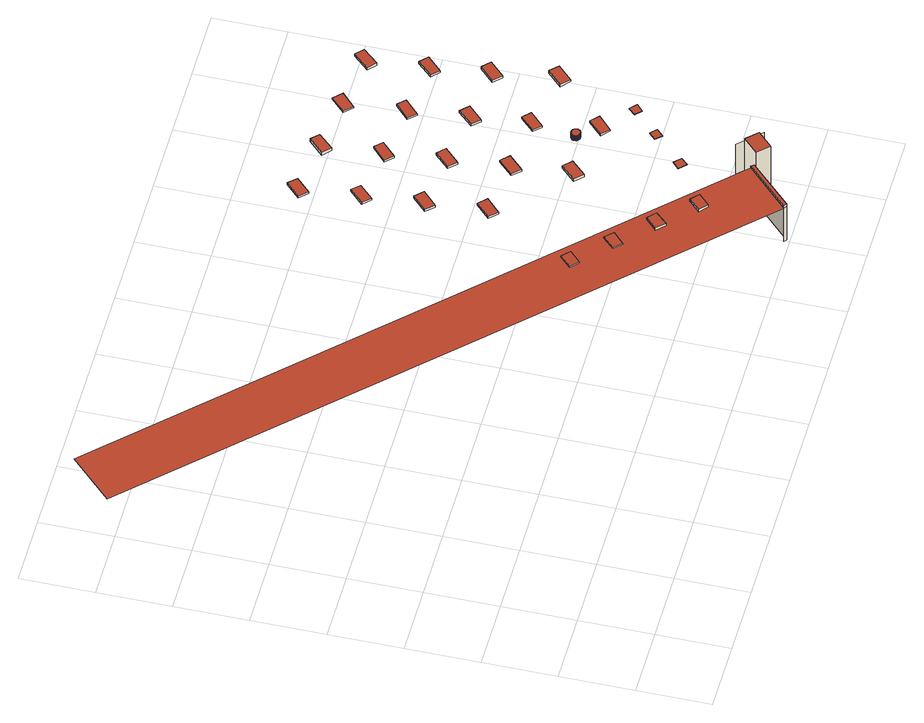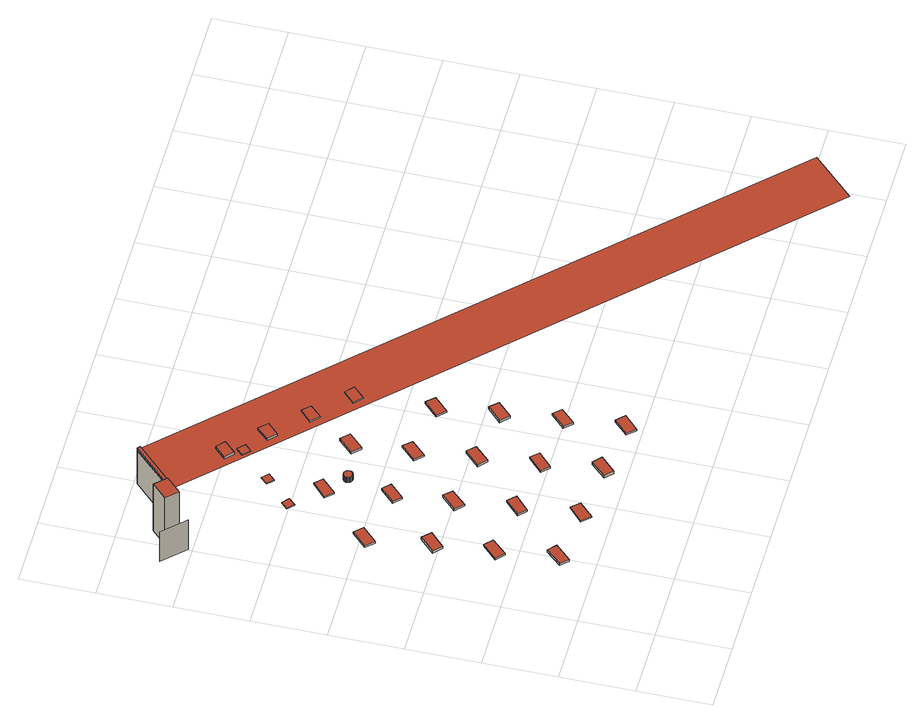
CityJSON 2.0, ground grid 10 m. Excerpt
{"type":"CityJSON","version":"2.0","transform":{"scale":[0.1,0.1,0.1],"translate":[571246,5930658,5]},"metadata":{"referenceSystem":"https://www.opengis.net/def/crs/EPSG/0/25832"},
"CityObjects":{
"building1":{"type":"Building","attributes":{"Grundfläche 2D":"11130.910381","Grundhöhe NN":"5.009"},"children":["building1-1","building1-2","building1-3","building1-4","building1-5","building1-6","building1-7","building1-8","building1-9","building1-10","building1-11","building1-12","building1-13","building1-14","building1-15","building1-16","building1-17","building1-18","building1-19","building1-20","building1-21","building1-22","building1-23","building1-24","building1-25","building1-26","building1-27"],"geometry":[{"type":"MultiSurface","lod":"3","boundaries":[[[0,1,2,3,4,5]],[[3,2,6,7]],[[4,3,7,8]],[[9,10,11,12]],[[13,14,10,9]],[[13,9,12,15]],[[14,13,15,16]],[[17,18,19,20]]],"semantics":{"surfaces":[{"type":"RoofSurface"},{"type":"WallSurface"}],"values":[0,1,1,1,0,1,1,1]}}]},
"building1-1":{"type":"BuildingInstallation","parents":["building1"],"geometry":[{"type":"MultiSurface","lod":"3","boundaries":[[[21,22,23,24]],[[24,23,25,26]],[[21,24,26,27]],[[22,21,27,28]],[[23,22,28,25]]],"semantics":{"surfaces":[{"type":"RoofSurface"},{"type":"WallSurface"}],"values":[0,1,1,1,1]}}]},
"building1-2":{"type":"BuildingInstallation","parents":["building1"],"geometry":[{"type":"MultiSurface","lod":"3","boundaries":[[[29,30,31,32]],[[33,34,32,31]],[[29,32,34,35]],[[30,29,35,36]],[[36,33,31,30]]],"semantics":{"surfaces":[{"type":"RoofSurface"},{"type":"WallSurface"}],"values":[0,1,1,1,1]}}]},
"building1-3":{"type":"BuildingInstallation","parents":["building1"],"geometry":[{"type":"MultiSurface","lod":"3","boundaries":[[[37,38,39,40]],[[40,39,41,42]],[[37,40,42,43]],[[38,37,43,44]],[[39,38,44,41]]],"semantics":{"surfaces":[{"type":"RoofSurface"},{"type":"WallSurface"}],"values":[0,1,1,1,1]}}]},
"building1-4":{"type":"BuildingInstallation","parents":["building1"],"geometry":[{"type":"MultiSurface","lod":"3","boundaries":[[[45,46,47,48]],[[48,47,49,50]],[[45,48,50,51]],[[51,52,46,45]],[[52,49,47,46]]],"semantics":{"surfaces":[{"type":"RoofSurface"},{"type":"WallSurface"}],"values":[0,1,1,1,1]}}]},
"building1-5":{"type":"BuildingInstallation","parents":["building1"],"geometry":[{"type":"MultiSurface","lod":"3","boundaries":[[[53,54,55,56]],[[56,55,57,58]],[[53,56,58,59]],[[54,53,59,60]],[[55,54,60,57]]],"semantics":{"surfaces":[{"type":"RoofSurface"},{"type":"WallSurface"}],"values":[0,1,1,1,1]}}]},
"building1-6":{"type":"BuildingInstallation","parents":["building1"],"geometry":[{"type":"MultiSurface","lod":"3","boundaries":[[[61,62,63,64]],[[64,63,65,66]],[[61,64,66,67]],[[62,61,67,68]],[[63,62,68,65]]],"semantics":{"surfaces":[{"type":"RoofSurface"},{"type":"WallSurface"}],"values":[0,1,1,1,1]}}]},
"building1-7":{"type":"BuildingInstallation","parents":["building1"],"geometry":[{"type":"MultiSurface","lod":"3","boundaries":[[[69,70,71,72]],[[73,74,72,71]],[[69,72,74,75]],[[75,76,70,69]],[[71,70,76,73]]],"semantics":{"surfaces":[{"type":"RoofSurface"},{"type":"WallSurface"}],"values":[0,1,1,1,1]}}]},
"building1-8":{"type":"BuildingInstallation","parents":["building1"],"geometry":[{"type":"MultiSurface","lod":"3","boundaries":[[[77,78,79,80]],[[80,79,81,82]],[[77,80,82,83]],[[78,77,83,84]],[[79,78,84,81]]],"semantics":{"surfaces":[{"type":"RoofSurface"},{"type":"WallSurface"}],"values":[0,1,1,1,1]}}]},
"building1-9":{"type":"BuildingInstallation","parents":["building1"],"geometry":[{"type":"MultiSurface","lod":"3","boundaries":[[[85,86,87,88]],[[5,87,86,4]],[[5,2,88,87]],[[2,3,85,88]],[[3,4,86,85]]],"semantics":{"surfaces":[{"type":"RoofSurface"},{"type":"WallSurface"}],"values":[0,1,1,1,1]}}]},
"building1-10":{"type":"BuildingInstallation","parents":["building1"],"geometry":[{"type":"MultiSurface","lod":"3","boundaries":[[[89,90,91,92]],[[92,91,93,94]],[[89,92,94,95]],[[95,96,90,89]],[[96,93,91,90]]],"semantics":{"surfaces":[{"type":"RoofSurface"},{"type":"WallSurface"}],"values":[0,1,1,1,1]}}]},
"building1-11":{"type":"BuildingInstallation","parents":["building1"],"geometry":[{"type":"MultiSurface","lod":"3","boundaries":[[[97,98,99,100]],[[100,99,101,102]],[[102,103,97,100]],[[103,104,98,97]],[[99,98,104,101]]],"semantics":{"surfaces":[{"type":"RoofSurface"},{"type":"WallSurface"}],"values":[0,1,1,1,1]}}]},
"building1-12":{"type":"BuildingInstallation","parents":["building1"],"geometry":[{"type":"MultiSurface","lod":"3","boundaries":[[[105,106,107,108]],[[108,107,109,110]],[[105,108,110,111]],[[106,105,111,112]],[[107,106,112,109]]],"semantics":{"surfaces":[{"type":"RoofSurface"},{"type":"WallSurface"}],"values":[0,1,1,1,1]}}]},
"building1-13":{"type":"BuildingInstallation","parents":["building1"],"geometry":[{"type":"MultiSurface","lod":"3","boundaries":[[[113,114,115,116]],[[116,115,117,118]],[[113,116,118,119]],[[114,113,119,120]],[[115,114,120,117]]],"semantics":{"surfaces":[{"type":"RoofSurface"},{"type":"WallSurface"}],"values":[0,1,1,1,1]}}]},
"building1-14":{"type":"BuildingInstallation","parents":["building1"],"geometry":[{"type":"MultiSurface","lod":"3","boundaries":[[[121,122,123,124]],[[124,123,125,126]],[[121,124,126,127]],[[122,121,127,128]],[[123,122,128,125]]],"semantics":{"surfaces":[{"type":"RoofSurface"},{"type":"WallSurface"}],"values":[0,1,1,1,1]}}]},
"building1-15":{"type":"BuildingInstallation","parents":["building1"],"geometry":[{"type":"MultiSurface","lod":"3","boundaries":[[[129,130,131,132]],[[132,131,133,134]],[[129,132,134,135]],[[130,129,135,136]],[[131,130,136,133]]],"semantics":{"surfaces":[{"type":"RoofSurface"},{"type":"WallSurface"}],"values":[0,1,1,1,1]}}]},
"building1-16":{"type":"BuildingInstallation","parents":["building1"],"geometry":[{"type":"MultiSurface","lod":"3","boundaries":[[[137,138,139,140]],[[140,139,141,142]],[[137,140,142,143]],[[138,137,143,144]],[[139,138,144,141]]],"semantics":{"surfaces":[{"type":"RoofSurface"},{"type":"WallSurface"}],"values":[0,1,1,1,1]}}]},
"building1-17":{"type":"BuildingInstallation","parents":["building1"],"geometry":[{"type":"MultiSurface","lod":"3","boundaries":[[[145,146,147,148,149,150,151,152,153,154,155,156,157,158,159,160,161,162,163,164,165,166,167,168,169,170,171,172,173,174,175,176,177,178,179,180,181,182,183,184,185,186,187,188]],[[189,190,188,187]],[[190,191,145,188]],[[191,192,146,145]],[[193,194,184,183]],[[194,195,185,184]],[[195,196,186,185]],[[196,189,187,186]],[[192,197,147,146]],[[197,198,148,147]],[[198,199,149,148]],[[199,200,150,149]],[[200,201,151,150]],[[201,202,152,151]],[[202,203,153,152]],[[203,204,154,153]],[[204,205,155,154]],[[205,206,156,155]],[[206,207,157,156]],[[207,208,158,157]],[[208,209,159,158]],[[209,210,160,159]],[[210,211,161,160]],[[211,212,162,161]],[[212,213,163,162]],[[213,214,164,163]],[[214,215,165,164]],[[215,216,166,165]],[[216,217,167,166]],[[217,218,168,167]],[[218,219,169,168]],[[219,220,170,169]],[[220,221,171,170]],[[221,222,172,171]],[[222,223,173,172]],[[223,224,174,173]],[[224,225,175,174]],[[225,226,176,175]],[[226,227,177,176]],[[227,228,178,177]],[[228,229,179,178]],[[229,230,180,179]],[[230,231,232,182,181,180]],[[232,193,183,182]]],"semantics":{"surfaces":[{"type":"RoofSurface"},{"type":"WallSurface"}],"values":[0,1,1,1,1,1,1,1,1,1,1,1,1,1,1,1,1,1,1,1,1,1,1,1,1,1,1,1,1,1,1,1,1,1,1,1,1,1,1,1,1,1,1,1]}}]},
"building1-18":{"type":"BuildingInstallation","parents":["building1"],"geometry":[{"type":"MultiSurface","lod":"3","boundaries":[[[233,234,235,236]],[[236,235,237,238]],[[233,236,238,239]],[[234,233,239,240]],[[235,234,240,237]]],"semantics":{"surfaces":[{"type":"RoofSurface"},{"type":"WallSurface"}],"values":[0,1,1,1,1]}}]},
"building1-19":{"type":"BuildingInstallation","parents":["building1"],"geometry":[{"type":"MultiSurface","lod":"3","boundaries":[[[241,242,243,244]],[[244,243,245,246]],[[241,244,246,247]],[[242,241,247,248]],[[243,242,248,245]]],"semantics":{"surfaces":[{"type":"RoofSurface"},{"type":"WallSurface"}],"values":[0,1,1,1,1]}}]},
"building1-20":{"type":"BuildingInstallation","parents":["building1"],"geometry":[{"type":"MultiSurface","lod":"3","boundaries":[[[249,250,251,252]],[[252,251,253,254]],[[249,252,254,255]],[[250,249,255,256]],[[251,250,256,253]]],"semantics":{"surfaces":[{"type":"RoofSurface"},{"type":"WallSurface"}],"values":[0,1,1,1,1]}}]},
"building1-21":{"type":"BuildingInstallation","parents":["building1"],"geometry":[{"type":"MultiSurface","lod":"3","boundaries":[[[257,258,259,260]],[[260,259,261,262]],[[257,260,262,263]],[[258,257,263,264]],[[259,258,264,261]]],"semantics":{"surfaces":[{"type":"RoofSurface"},{"type":"WallSurface"}],"values":[0,1,1,1,1]}}]},
"building1-22":{"type":"BuildingInstallation","parents":["building1"],"geometry":[{"type":"MultiSurface","lod":"3","boundaries":[[[265,266,267,268]],[[268,267,269,270]],[[265,268,270,271]],[[266,265,271,272]],[[267,266,272,269]]],"semantics":{"surfaces":[{"type":"RoofSurface"},{"type":"WallSurface"}],"values":[0,1,1,1,1]}}]},
"building1-23":{"type":"BuildingInstallation","parents":["building1"],"geometry":[{"type":"MultiSurface","lod":"3","boundaries":[[[273,274,275,276]],[[276,275,277,278]],[[273,276,278,279]],[[274,273,279,280]],[[275,274,280,277]]],"semantics":{"surfaces":[{"type":"RoofSurface"},{"type":"WallSurface"}],"values":[0,1,1,1,1]}}]},
"building1-24":{"type":"BuildingInstallation","parents":["building1"],"geometry":[{"type":"MultiSurface","lod":"3","boundaries":[[[281,282,283,284]],[[284,283,285,286]],[[281,284,286,287]],[[287,288,282,281]],[[288,285,283,282]]],"semantics":{"surfaces":[{"type":"RoofSurface"},{"type":"WallSurface"}],"values":[0,1,1,1,1]}}]},
"building1-25":{"type":"BuildingInstallation","parents":["building1"],"geometry":[{"type":"MultiSurface","lod":"3","boundaries":[[[289,290,291,292]],[[292,291,293,294]],[[289,292,294,295]],[[290,289,295,296]],[[291,290,296,293]]],"semantics":{"surfaces":[{"type":"RoofSurface"},{"type":"WallSurface"}],"values":[0,1,1,1,1]}}]},
"building1-26":{"type":"BuildingInstallation","parents":["building1"],"geometry":[{"type":"MultiSurface","lod":"3","boundaries":[[[297,298,299,300]],[[300,299,301,302]],[[297,300,302,303]],[[298,297,303,304]],[[299,298,304,301]]],"semantics":{"surfaces":[{"type":"RoofSurface"},{"type":"WallSurface"}],"values":[0,1,1,1,1]}}]},
"building1-27":{"type":"BuildingInstallation","parents":["building1"],"geometry":[{"type":"MultiSurface","lod":"3","boundaries":[[[305,306,307,308]],[[308,307,309,310]],[[305,308,310,311]],[[306,305,311,312]],[[307,306,312,309]]],"semantics":{"surfaces":[{"type":"RoofSurface"},{"type":"WallSurface"}],"values":[0,1,1,1,1]}}]}
},
"vertices":[
[61,768,62],[5,711,61],[700,8,61],[704,5,61],[760,61,62],[757,65,62],[700,8,0],[704,5,0],[760,61,0],[778,44,85],[763,59,85],[763,59,0],[778,44,0],[798,64,85],[783,79,85],[798,64,0],[783,79,0],[828,65,54],[799,95,54],[799,95,0],[828,65,0],
[545,234,64],[560,249,64],[549,259,64],[534,244,64],[549,259,62],[534,244,62],[545,234,62],[560,249,62],
[605,204,64],[594,215,64],[579,199,64],[589,189,64],[579,199,62],[589,189,62],[605,204,62],[594,215,62],
[579,375,100],[560,356,100],[570,345,100],[590,364,100],[570,345,97],[590,364,97],[579,375,97],[560,356,97],
[634,144,66],[649,160,66],[638,170,66],[623,155,66],[638,170,62],[623,155,62],[634,144,62],[649,160,62],
[570,455,102],[551,436,102],[561,425,102],[581,444,102],[561,425,98],[581,444,98],[570,455,98],[551,436,98],
[562,535,102],[543,516,102],[553,505,102],[572,524,102],[553,505,99],[572,524,99],[562,535,99],[543,516,99],
[693,115,66],[682,125,66],[667,110,66],[678,100,66],[667,110,62],[678,100,62],[693,115,62],[682,125,62],
[554,615,102],[534,596,102],[545,585,102],[564,604,102],[545,585,99],[564,604,99],[554,615,99],[534,596,99],
[704,5,65],[760,61,65],[757,65,65],[700,8,65],
[648,267,101],[659,256,101],[678,276,101],[667,287,101],[678,276,97],[667,287,97],[648,267,97],[659,256,97],
[707,153,101],[698,144,101],[707,135,101],[716,144,101],[707,135,100],[716,144,100],[707,153,100],[698,144,100],
[659,366,99],[640,346,99],[650,335,99],[670,355,99],[650,335,96],[670,355,96],[659,366,96],[640,346,96],
[650,446,101],[631,426,101],[641,416,101],[661,436,101],[641,416,97],[661,436,97],[650,446,97],[631,426,97],
[642,525,101],[622,506,101],[632,496,101],[652,515,101],[632,496,98],[652,515,98],[642,525,98],[622,506,98],
[740,185,101],[748,177,101],[757,186,101],[749,194,101],[757,186,100],[749,194,100],[740,185,100],[748,177,100],
[633,605,104],[613,585,104],[624,575,104],[643,595,104],[624,575,99],[643,595,99],[633,605,99],[613,585,99],
[720,288,107],[719,288,107],[718,288,107],[718,287,107],[717,287,107],[717,286,107],[716,286,107],[716,285,107],[716,284,107],[716,283,107],[716,282,107],[716,281,107],[716,280,107],[717,280,107],[717,279,107],[718,278,107],[719,278,107],[719,277,107],[720,277,107],[721,277,107],[722,277,107],[723,277,107],[724,277,107],[725,278,107],[726,278,107],[726,279,107],[727,279,107],[727,280,107],[727,281,107],[728,281,107],[728,282,107],[728,283,107],[728,284,107],[727,285,107],[727,286,107],[726,287,107],[726,288,107],[725,288,107],[724,288,107],[724,289,107],[723,289,107],[722,289,107],[721,289,107],[720,289,107],[721,289,98],[720,289,98],[720,288,98],[719,288,98],[724,288,98],[724,289,98],[723,289,98],[722,289,98],[718,288,98],[718,287,98],[717,287,98],[717,286,98],[716,286,98],[716,285,98],[716,284,98],[716,283,98],[716,282,98],[716,281,98],[716,280,98],[717,280,98],[717,279,98],[718,278,98],[719,278,98],[719,277,98],[720,277,98],[721,277,98],[722,277,98],[723,277,98],[724,277,98],[725,278,98],[726,278,98],[726,279,98],[727,279,98],[727,280,98],[727,281,98],[728,281,98],[728,282,98],[728,283,98],[728,284,98],[727,285,98],[727,286,98],[726,287,98],[726,288,98],[725,288,98],
[751,272,101],[732,253,101],[742,243,101],[762,262,101],[742,243,99],[762,262,99],[751,272,98],[732,253,98],
[719,338,100],[729,328,100],[748,347,100],[738,357,100],[748,347,97],[738,357,97],[719,338,97],[729,328,97],
[784,229,101],[775,220,101],[784,212,101],[793,221,101],[784,212,100],[793,221,100],[784,229,100],[775,220,100],
[730,436,99],[711,416,99],[721,405,99],[741,425,99],[721,405,96],[741,425,96],[730,436,96],[711,416,96],
[721,515,100],[701,496,100],[711,486,100],[731,505,100],[711,486,97],[731,505,97],[721,515,97],[701,496,97],
[712,596,100],[693,577,100],[703,566,100],[723,585,100],[703,566,98],[723,585,98],[712,596,98],[693,577,98],
[802,323,102],[813,312,102],[833,332,102],[822,343,102],[833,332,99],[822,343,98],[802,323,98],[813,312,99],
[809,427,101],[789,408,101],[800,397,101],[820,417,101],[800,397,97],[820,417,97],[809,427,97],[789,408,97],
[800,506,99],[781,486,99],[791,476,99],[811,496,99],[791,476,96],[811,496,96],[800,506,96],[781,486,96],
[792,587,101],[772,566,101],[783,556,101],[802,577,101],[783,556,97],[802,577,97],[792,587,97],[772,566,97]
]}
